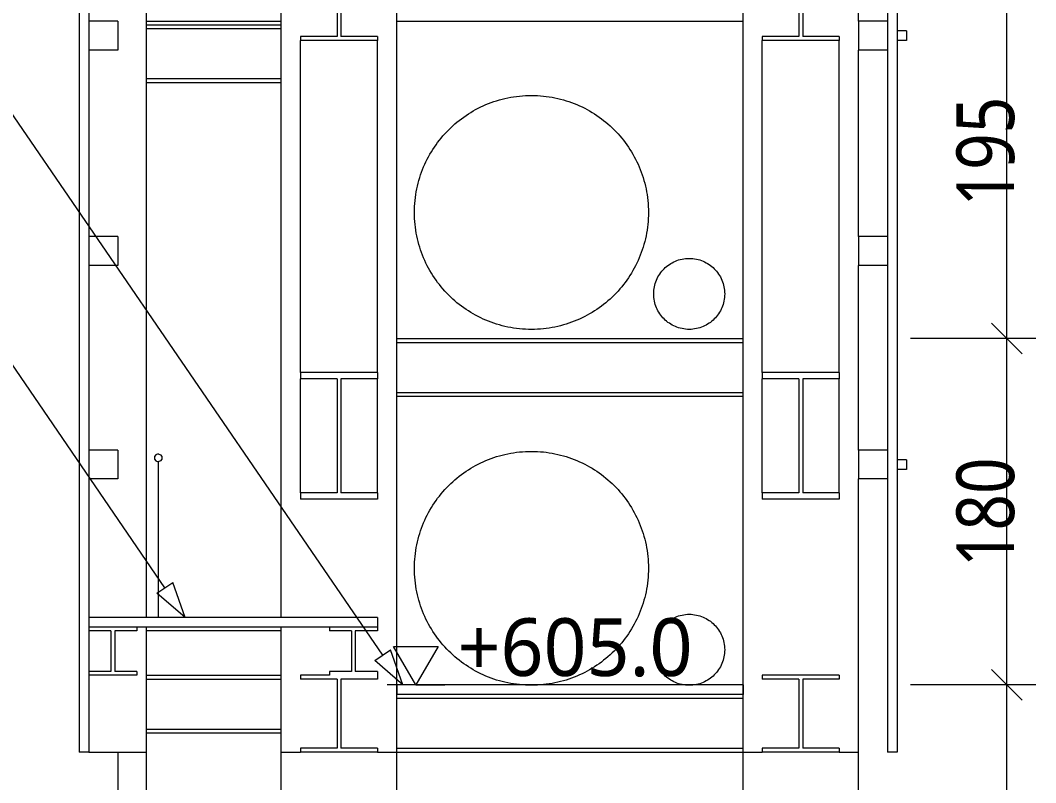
# Model space of a CAD drawing. Extents: x -18489 to 27370, y -8745 to 11880.
# Drawn here: x -9814 to -9286, y -8160 to -7763 of the extents above; entities that cross this region are included whole.
import ezdxf

# ---------------------------------------------------------------- set-up
doc = ezdxf.new("R2010")
doc.units = 0
doc.header["$LTSCALE"] = 100
doc.linetypes.add('188K-SM-07-F10-MECH-WWR-PIPE-Y2257103$0$COL-CEN-LIN', pattern=[3.25, 2.5, -0.25, 0.25, -0.25])
for name, color, linetype in [('188K-SM-07-F10-MECH-WWR-PIPE-Y2257103$0$2_管橋東西向 短剖面圖_4_0', 7, 'Continuous'), ('188K-SM-07-F10-MECH-WWR-PIPE-Y2257103$0$2_管橋東西向 短剖面圖_4_A-DIM.Newcub', 7, 'Continuous'), ('188K-SM-07-F10-MECH-WWR-PIPE-Y2257103$0$2_管橋東西向 短剖面圖_4_A-TEXT.Newcub', 7, 'Continuous'), ('188K-SM-07-F10-MECH-WWR-PIPE-Y2257103$0$2_管橋東西向 短剖面圖_4_A-WALL-EX.Newcub', 7, 'Continuous'), ('188K-SM-07-F10-MECH-WWR-PIPE-Y2257103$0$2_管橋東西向 短剖面圖_4_S-BEAM.Newcub', 7, 'Continuous'), ('188K-SM-07-F10-MECH-WWR-PIPE-Y2257103$0$2_管橋東西向 短剖面圖_4_S-COL.Newcub', 7, 'Continuous'), ('188K-SM-07-F10-MECH-WWR-PIPE-Y2257103$0$2_管橋東西向 短剖面圖_4_S-管架新.Newcub', 7, 'Continuous'), ('188K-SM-07-F10-MECH-WWR-PIPE-Y2257103$0$2_管橋東西向 短剖面圖_4_S-管橋立面.Newcub', 7, 'Continuous'), ('188K-SM-07-F10-MECH-WWR-PIPE-Y2257103$0$2_管橋東西向 短剖面圖_4_S-管橋結構.Newcub', 7, 'Continuous')]:
    doc.layers.add(name, color=color, linetype=linetype)
doc.styles.add('188K-SM-07-F10-MECH-WWR-PIPE-Y2257103$0$Standard', font='arial.ttf')

# ---------------------------------------------------------------- blocks, each defined once
blk = doc.blocks.new('188K-SM-07-F10-MECH-WWR-PIPE-Y2257103')
at = {"layer": '188K-SM-07-F10-MECH-WWR-PIPE-Y2257103$0$2_管橋東西向 短剖面圖_4_A-DIM.Newcub', "color": 12, "lineweight": 0, "ltscale": 10}
for p, q in [((-9300.97, -7928.63), (-9300.97, -7733.63)), ((-9285.97, -7928.63), (-9350.97, -7928.63)), ((-9300.97, -8108.63), (-9300.97, -7928.63)), ((-9285.97, -8108.63), (-9350.97, -8108.63)), ((-9300.97, -8743.63), (-9300.97, -8108.63))]:
    blk.add_line(p, q, dxfattribs=at)
at = {"layer": '188K-SM-07-F10-MECH-WWR-PIPE-Y2257103$0$2_管橋東西向 短剖面圖_4_A-DIM.Newcub', "color": 3, "lineweight": 0, "ltscale": 10}
for p, q in [((-9308.97, -7920.63), (-9292.97, -7936.63)), ((-9308.97, -8100.63), (-9292.97, -8116.63))]:
    blk.add_line(p, q, dxfattribs=at)
at = {"layer": '188K-SM-07-F10-MECH-WWR-PIPE-Y2257103$0$2_管橋東西向 短剖面圖_4_A-TEXT.Newcub', "color": 12, "lineweight": 0, "ltscale": 10}
for p, q in [((-9625.34, -8093.23), (-10132.05, -7353.08)), ((-9738.57, -8058.22), (-10132.05, -7482.79))]:
    blk.add_line(p, q, dxfattribs=at)
at = {"layer": '188K-SM-07-F10-MECH-WWR-PIPE-Y2257103$0$2_管橋東西向 短剖面圖_4_A-TEXT.Newcub', "color": 4, "lineweight": 0, "ltscale": 10}
for p, q in [((-9742.7, -8061.05), (-9734.44, -8055.4)), ((-9728.04, -8073.63), (-9734.44, -8055.4)), ((-9728.04, -8073.63), (-9742.7, -8061.05)), ((-9629.47, -8096.05), (-9621.22, -8090.41)), ((-9614.8, -8108.63), (-9621.22, -8090.41)), ((-9614.8, -8108.63), (-9629.47, -8096.05))]:
    blk.add_line(p, q, dxfattribs=at)
at = {"layer": '188K-SM-07-F10-MECH-WWR-PIPE-Y2257103$0$2_管橋東西向 短剖面圖_4_A-WALL-EX.Newcub', "color": 4, "lineweight": 0, "ltscale": 10}
for p, q in [((-9353.05, -7768.63), (-9358.05, -7768.63)), ((-9353.05, -7768.63), (-9353.05, -7773.63)), ((-9353.05, -7773.63), (-9358.05, -7773.63)), ((-9353.05, -7991.63), (-9358.05, -7991.63)), ((-9353.05, -7991.63), (-9353.05, -7996.63)), ((-9353.05, -7996.63), (-9358.05, -7996.63))]:
    blk.add_line(p, q, dxfattribs=at)
at = {"layer": '188K-SM-07-F10-MECH-WWR-PIPE-Y2257103$0$2_管橋東西向 短剖面圖_4_S-BEAM.Newcub', "color": 8, "lineweight": 0, "ltscale": 10}
for p, q in [((-9678.05, -7765.63), (-9748.05, -7765.63)), ((-9678.05, -7767.63), (-9748.05, -7767.63)), ((-9678.05, -7793.63), (-9748.05, -7793.63)), ((-9678.05, -7795.63), (-9748.05, -7795.63)), ((-9678.05, -8080.63), (-9748.05, -8080.63))]:
    blk.add_line(p, q, dxfattribs=at)
at = {"layer": '188K-SM-07-F10-MECH-WWR-PIPE-Y2257103$0$2_管橋東西向 短剖面圖_4_S-COL.Newcub', "color": 8, "lineweight": 0, "ltscale": 10}
blk.add_line((-9748.06, -8533.63), (-9748.06, -8143.63), dxfattribs=at)
at = {"layer": '188K-SM-07-F10-MECH-WWR-PIPE-Y2257103$0$2_管橋東西向 短剖面圖_4_S-管架新.Newcub', "color": 8, "lineweight": 0, "ltscale": 10}
for p, q in [((-9748.05, -8073.63), (-9748.05, -7733.63)), ((-9678.05, -8073.63), (-9678.05, -7733.63)), ((-9618.05, -8143.63), (-9618.05, -7733.63)), ((-9438.05, -8143.63), (-9438.05, -7733.63)), ((-9378.05, -7763.63), (-9378.05, -7733.63)), ((-9748.05, -7763.63), (-9678.05, -7763.63)), ((-9618.05, -7763.63), (-9438.05, -7763.63)), ((-9668.05, -7858.04), (-9668.05, -7773.63)), ((-9628.05, -7858.04), (-9628.05, -7773.63)), ((-9428.05, -7858.04), (-9428.05, -7773.63)), ((-9388.05, -7858.04), (-9388.05, -7773.63)), ((-9378.05, -7875.63), (-9378.05, -7778.63)), ((-9378.05, -7986.63), (-9378.05, -7890.63)), ((-9618.05, -7928.63), (-9438.05, -7928.63)), ((-9618.05, -7930.63), (-9438.05, -7930.63)), ((-9618.05, -7956.63), (-9438.05, -7956.63)), ((-9618.05, -7958.63), (-9438.05, -7958.63)), ((-9378.05, -8143.63), (-9378.05, -8001.63)), ((-9748.05, -8143.63), (-9748.05, -8078.63)), ((-9678.05, -8143.63), (-9678.05, -8078.63)), ((-9748.05, -8103.63), (-9678.05, -8103.63)), ((-9748.05, -8105.63), (-9678.05, -8105.63)), ((-9618.05, -8113.63), (-9618.03, -8113.63)), ((-9618.05, -8115.63), (-9438.05, -8115.63)), ((-9438.06, -8113.63), (-9438.05, -8113.63)), ((-9748.05, -8131.63), (-9678.05, -8131.63)), ((-9748.05, -8133.63), (-9678.05, -8133.63)), ((-9618.05, -8141.63), (-9438.05, -8141.63)), ((-9778.05, -8143.63), (-9748.05, -8143.63)), ((-9678.05, -8143.63), (-9668.05, -8143.63)), ((-9628.05, -8143.63), (-9618.05, -8143.63)), ((-9618.05, -8143.63), (-9438.05, -8143.63)), ((-9438.05, -8143.63), (-9428.05, -8143.63)), ((-9388.05, -8143.63), (-9378.05, -8143.63))]:
    blk.add_line(p, q, dxfattribs=at)
at = {"layer": '188K-SM-07-F10-MECH-WWR-PIPE-Y2257103$0$2_管橋東西向 短剖面圖_4_S-管架新.Newcub', "color": 2, "lineweight": 0, "ltscale": 10}
for p, q in [((-9649.07, -7735.63), (-9649.07, -7771.63)), ((-9647.07, -7735.63), (-9647.07, -7771.63)), ((-9409.07, -7735.63), (-9409.07, -7771.63)), ((-9407.07, -7735.63), (-9407.07, -7771.63)), ((-9668.05, -7771.63), (-9668.05, -7773.63)), ((-9649.07, -7771.63), (-9668.05, -7771.63)), ((-9628.05, -7771.63), (-9647.07, -7771.63)), ((-9628.05, -7771.63), (-9628.05, -7773.63)), ((-9428.05, -7771.63), (-9428.05, -7773.63)), ((-9409.07, -7771.63), (-9428.05, -7771.63)), ((-9388.05, -7771.63), (-9407.07, -7771.63)), ((-9388.05, -7771.63), (-9388.05, -7773.63)), ((-9628.05, -7773.63), (-9668.05, -7773.63)), ((-9388.05, -7773.63), (-9428.05, -7773.63)), ((-9668.05, -7946.35), (-9668.05, -7858.04)), ((-9628.05, -7946.35), (-9628.05, -7858.04)), ((-9428.05, -7946.35), (-9428.05, -7858.04)), ((-9388.05, -7946.35), (-9388.05, -7858.04)), ((-9668.05, -7946.35), (-9668.05, -7949.63)), ((-9628.05, -7946.35), (-9668.05, -7946.35)), ((-9628.05, -7946.35), (-9628.05, -7949.63)), ((-9428.05, -7946.35), (-9428.05, -7949.63)), ((-9388.05, -7946.35), (-9428.05, -7946.35)), ((-9388.05, -7946.35), (-9388.05, -7949.63)), ((-9668.05, -8008.77), (-9668.05, -7949.63)), ((-9649.07, -7949.63), (-9668.05, -7949.63)), ((-9649.07, -7949.63), (-9649.07, -8008.77)), ((-9647.07, -7949.63), (-9647.07, -8008.77)), ((-9628.05, -7949.63), (-9647.07, -7949.63)), ((-9628.05, -8008.77), (-9628.05, -7949.63)), ((-9428.05, -8008.77), (-9428.05, -7949.63)), ((-9409.07, -7949.63), (-9428.05, -7949.63)), ((-9409.07, -7949.63), (-9409.07, -8008.77)), ((-9407.07, -7949.63), (-9407.07, -8008.77)), ((-9388.05, -7949.63), (-9407.07, -7949.63)), ((-9388.05, -8008.77), (-9388.05, -7949.63)), ((-9668.05, -8008.77), (-9668.05, -8012.06)), ((-9649.07, -8008.77), (-9668.05, -8008.77)), ((-9628.05, -8008.77), (-9647.07, -8008.77)), ((-9628.05, -8008.77), (-9628.05, -8012.06)), ((-9428.05, -8008.77), (-9428.05, -8012.06)), ((-9409.07, -8008.77), (-9428.05, -8008.77)), ((-9388.05, -8008.77), (-9407.07, -8008.77)), ((-9388.05, -8008.77), (-9388.05, -8012.06)), ((-9628.05, -8012.06), (-9668.05, -8012.06)), ((-9388.05, -8012.06), (-9428.05, -8012.06)), ((-9668.05, -8103.63), (-9668.05, -8105.63)), ((-9653.06, -8103.63), (-9668.05, -8103.63)), ((-9628.05, -8103.63), (-9628.06, -8103.63)), ((-9628.06, -8103.63), (-9628.05, -8105.63)), ((-9428.05, -8103.63), (-9428.05, -8105.63)), ((-9388.05, -8103.63), (-9428.05, -8103.63)), ((-9388.05, -8103.63), (-9388.05, -8105.63)), ((-9649.07, -8105.63), (-9668.05, -8105.63)), ((-9649.07, -8105.63), (-9649.07, -8141.63)), ((-9647.07, -8105.63), (-9647.07, -8141.63)), ((-9628.05, -8105.63), (-9647.07, -8105.63)), ((-9409.07, -8105.63), (-9428.05, -8105.63)), ((-9409.07, -8105.63), (-9409.07, -8141.63)), ((-9407.07, -8105.63), (-9407.07, -8141.63)), ((-9388.05, -8105.63), (-9407.07, -8105.63)), ((-9668.05, -8141.63), (-9668.05, -8143.63)), ((-9649.07, -8141.63), (-9668.05, -8141.63)), ((-9628.05, -8141.63), (-9647.07, -8141.63)), ((-9628.05, -8141.63), (-9628.05, -8143.63)), ((-9428.05, -8141.63), (-9428.05, -8143.63)), ((-9409.07, -8141.63), (-9428.05, -8141.63)), ((-9388.05, -8141.63), (-9407.07, -8141.63)), ((-9388.05, -8141.63), (-9388.05, -8143.63)), ((-9628.05, -8143.63), (-9668.05, -8143.63)), ((-9388.05, -8143.63), (-9428.05, -8143.63))]:
    blk.add_line(p, q, dxfattribs=at)
at = {"layer": '188K-SM-07-F10-MECH-WWR-PIPE-Y2257103$0$2_管橋東西向 短剖面圖_4_S-管架新.Newcub', "color": 1, "lineweight": 0, "ltscale": 10}
for p, q in [((-9618.03, -8108.63), (-9618.03, -8113.63)), ((-9438.06, -8108.63), (-9618.03, -8108.63)), ((-9438.06, -8108.63), (-9438.06, -8113.63)), ((-9438.06, -8113.63), (-9618.03, -8113.63))]:
    blk.add_line(p, q, dxfattribs=at)
at = {"layer": '188K-SM-07-F10-MECH-WWR-PIPE-Y2257103$0$2_管橋東西向 短剖面圖_4_S-管橋立面.Newcub', "color": 6, "lineweight": 0, "ltscale": 10}
for p, q in [((-9783.05, -7653.63), (-9783.05, -8143.63)), ((-9358.05, -7653.63), (-9358.05, -7768.63)), ((-9778.05, -7668.63), (-9778.05, -7763.63)), ((-9363.05, -7668.63), (-9363.05, -7763.63)), ((-9358.05, -7768.63), (-9358.05, -7773.63)), ((-9358.05, -7773.63), (-9358.05, -7991.63)), ((-9778.05, -7778.63), (-9778.05, -7875.63)), ((-9363.05, -7778.63), (-9363.05, -7875.63)), ((-9778.05, -7890.63), (-9778.05, -7986.63)), ((-9363.05, -7890.63), (-9363.05, -7986.63)), ((-9358.05, -7991.63), (-9358.05, -7996.63)), ((-9358.05, -7996.63), (-9358.05, -8143.63)), ((-9778.05, -8001.63), (-9778.05, -8143.63)), ((-9363.05, -8001.63), (-9363.05, -8143.63)), ((-9778.05, -8143.63), (-9783.05, -8143.63)), ((-9358.05, -8143.63), (-9363.05, -8143.63))]:
    blk.add_line(p, q, dxfattribs=at)
at = {"layer": '188K-SM-07-F10-MECH-WWR-PIPE-Y2257103$0$2_管橋東西向 短剖面圖_4_S-管橋立面.Newcub', "color": 2, "lineweight": 0, "ltscale": 10}
for p, q in [((-9778.05, -7763.63), (-9778.05, -7778.63)), ((-9763.05, -7763.63), (-9778.05, -7763.63)), ((-9763.05, -7763.63), (-9763.05, -7778.63)), ((-9378.05, -7763.63), (-9378.05, -7778.63)), ((-9363.05, -7763.63), (-9378.05, -7763.63)), ((-9363.05, -7763.63), (-9363.05, -7778.63)), ((-9763.05, -7778.63), (-9778.05, -7778.63)), ((-9363.05, -7778.63), (-9378.05, -7778.63)), ((-9778.05, -7875.63), (-9778.05, -7890.63)), ((-9763.05, -7875.63), (-9778.05, -7875.63)), ((-9763.05, -7875.63), (-9763.05, -7890.63)), ((-9378.05, -7875.63), (-9378.05, -7890.63)), ((-9363.05, -7875.63), (-9378.05, -7875.63)), ((-9363.05, -7875.63), (-9363.05, -7890.63)), ((-9763.05, -7890.63), (-9778.05, -7890.63)), ((-9363.05, -7890.63), (-9378.05, -7890.63)), ((-9778.05, -7986.63), (-9778.05, -8001.63)), ((-9763.05, -7986.63), (-9778.05, -7986.63)), ((-9763.05, -7986.63), (-9763.05, -8001.63)), ((-9378.05, -7986.63), (-9378.05, -8001.63)), ((-9363.05, -7986.63), (-9378.05, -7986.63)), ((-9363.05, -7986.63), (-9363.05, -8001.63)), ((-9763.05, -8001.63), (-9778.05, -8001.63)), ((-9363.05, -8001.63), (-9378.05, -8001.63))]:
    blk.add_line(p, q, dxfattribs=at)
at = {"layer": '188K-SM-07-F10-MECH-WWR-PIPE-Y2257103$0$2_管橋東西向 短剖面圖_4_S-管橋立面.Newcub', "color": 8, "lineweight": 0, "ltscale": 10}
blk.add_line((-9763.05, -8143.63), (-9763.05, -8334.63), dxfattribs=at)
at = {"layer": '188K-SM-07-F10-MECH-WWR-PIPE-Y2257103$0$2_管橋東西向 短剖面圖_4_S-管橋結構.Newcub', "color": 15, "lineweight": 0, "ltscale": 10}
for p, q in [((-9743.23, -7989.01), (-9743.96, -7990.01)), ((-9742.06, -7988.63), (-9743.23, -7989.01)), ((-9742.06, -7988.63), (-9740.88, -7989.01)), ((-9740.88, -7989.01), (-9740.16, -7990.01)), ((-9743.96, -7990.01), (-9743.96, -7991.25)), ((-9743.96, -7991.25), (-9743.23, -7992.25)), ((-9743.23, -7992.25), (-9742.06, -7992.63)), ((-9740.88, -7992.25), (-9742.06, -7992.63)), ((-9742.06, -7992.63), (-9742.06, -8073.63)), ((-9740.16, -7991.25), (-9740.88, -7992.25)), ((-9740.16, -7990.01), (-9740.16, -7991.25))]:
    blk.add_line(p, q, dxfattribs=at)
at = {"layer": '188K-SM-07-F10-MECH-WWR-PIPE-Y2257103$0$2_管橋東西向 短剖面圖_4_S-管橋結構.Newcub', "color": 2, "lineweight": 0, "ltscale": 10}
for p, q in [((-9778.06, -8073.63), (-9778.06, -8078.63)), ((-9628.06, -8073.63), (-9778.06, -8073.63)), ((-9628.06, -8073.63), (-9628.06, -8078.63)), ((-9778.06, -8078.63), (-9778.06, -8080.63)), ((-9753.06, -8078.63), (-9778.06, -8078.63)), ((-9753.06, -8078.63), (-9753.06, -8080.63)), ((-9653.06, -8078.63), (-9753.06, -8078.63)), ((-9653.06, -8078.63), (-9653.06, -8080.63)), ((-9628.06, -8078.63), (-9653.06, -8078.63)), ((-9628.06, -8078.63), (-9628.06, -8080.63)), ((-9766.56, -8080.63), (-9778.06, -8080.63)), ((-9766.56, -8080.63), (-9766.56, -8101.63)), ((-9764.56, -8080.63), (-9764.56, -8101.63)), ((-9753.06, -8080.63), (-9764.56, -8080.63)), ((-9641.56, -8080.63), (-9653.06, -8080.63)), ((-9641.56, -8080.63), (-9641.56, -8101.63)), ((-9639.56, -8080.63), (-9639.56, -8101.63)), ((-9628.06, -8080.63), (-9639.56, -8080.63)), ((-9778.06, -8101.63), (-9778.06, -8103.63)), ((-9766.56, -8101.63), (-9778.06, -8101.63)), ((-9753.06, -8103.63), (-9778.06, -8103.63)), ((-9753.06, -8101.63), (-9764.56, -8101.63)), ((-9753.06, -8101.63), (-9753.06, -8103.63)), ((-9653.06, -8101.63), (-9653.06, -8103.63)), ((-9641.56, -8101.63), (-9653.06, -8101.63)), ((-9628.06, -8101.63), (-9639.56, -8101.63)), ((-9628.06, -8101.63), (-9628.06, -8103.63))]:
    blk.add_line(p, q, dxfattribs=at)
at = {"layer": '188K-SM-07-F10-MECH-WWR-PIPE-Y2257103$0$2_管橋東西向 短剖面圖_4_S-管橋結構.Newcub', "color": 3, "lineweight": 0, "ltscale": 10}
for p, q in [((-9608.06, -8108.63), (-9619.66, -8088.63)), ((-9619.66, -8088.63), (-9596.46, -8088.63)), ((-9596.46, -8088.63), (-9608.06, -8108.63))]:
    blk.add_line(p, q, dxfattribs=at)
at = {"layer": '188K-SM-07-F10-MECH-WWR-PIPE-Y2257103$0$2_管橋東西向 短剖面圖_4_S-管橋結構.Newcub', "color": 12, "lineweight": 0, "ltscale": 10}
for q in [(-9623.06, -8108.63), (-9593.06, -8108.63)]:
    blk.add_line((-9608.06, -8108.63), q, dxfattribs=at)
at = {"layer": '188K-SM-07-F10-MECH-WWR-PIPE-Y2257103$0$2_管橋東西向 短剖面圖_4_S-管橋結構.Newcub', "color": 8, "lineweight": 0, "ltscale": 10}
for p, q in [((-9678.05, -8533.63), (-9678.05, -8143.63)), ((-9618.05, -8533.63), (-9618.05, -8143.63)), ((-9438.05, -8533.63), (-9438.05, -8143.63)), ((-9378.05, -8533.63), (-9378.05, -8143.63))]:
    blk.add_line(p, q, dxfattribs=at)
at = {"layer": '188K-SM-07-F10-MECH-WWR-PIPE-Y2257103$0$2_管橋東西向 短剖面圖_4_S-管橋結構.Newcub', "color": 8, "linetype": '188K-SM-07-F10-MECH-WWR-PIPE-Y2257103$0$COL-CEN-LIN', "lineweight": 0, "ltscale": 10}
for centre, radius in [((-9548.05, -7863.06), 60.8), ((-9466.05, -7905.41), 18.45), ((-9548.05, -8048.06), 60.8), ((-9466.05, -8090.41), 18.45)]:
    blk.add_circle(centre, radius, dxfattribs=at)
at = {"layer": '188K-SM-07-F10-MECH-WWR-PIPE-Y2257103$0$2_管橋東西向 短剖面圖_4_0', "color": 3, "linetype": 'Continuous', "lineweight": 0, "insert": (-9586.46, -8104.63), "char_height": 30, "width": 128.1732, "attachment_point": 7, "style": '188K-SM-07-F10-MECH-WWR-PIPE-Y2257103$0$Standard'}
blk.add_mtext('\\A1;{\\pql;\\fMicrosoft JhengHei|b0|i0|c136|p34;+605.0}', dxfattribs=at)
at = {"layer": '188K-SM-07-F10-MECH-WWR-PIPE-Y2257103$0$2_管橋東西向 短剖面圖_4_A-DIM.Newcub', "color": 3, "linetype": 'Continuous', "lineweight": 0, "char_height": 30, "attachment_point": 7, "rotation": 90, "style": '188K-SM-07-F10-MECH-WWR-PIPE-Y2257103$0$Standard'}
for s, insert in [('\\A1;{\\W0.850000x;\\pql;\\fMicrosoft JhengHei|b0|i0|c136|p34;195}', (-9296.75, -7859.91)), ('\\A1;{\\W0.850000x;\\pql;\\fMicrosoft JhengHei|b0|i0|c136|p34;180}', (-9296.75, -8047.41))]:
    blk.add_mtext(s, dxfattribs=dict(at, insert=insert))

msp = doc.modelspace()

# ---------------------------------------------------------------- block references
msp.add_blockref('188K-SM-07-F10-MECH-WWR-PIPE-Y2257103', (0, 0))

doc.saveas('drawing.dxf')
